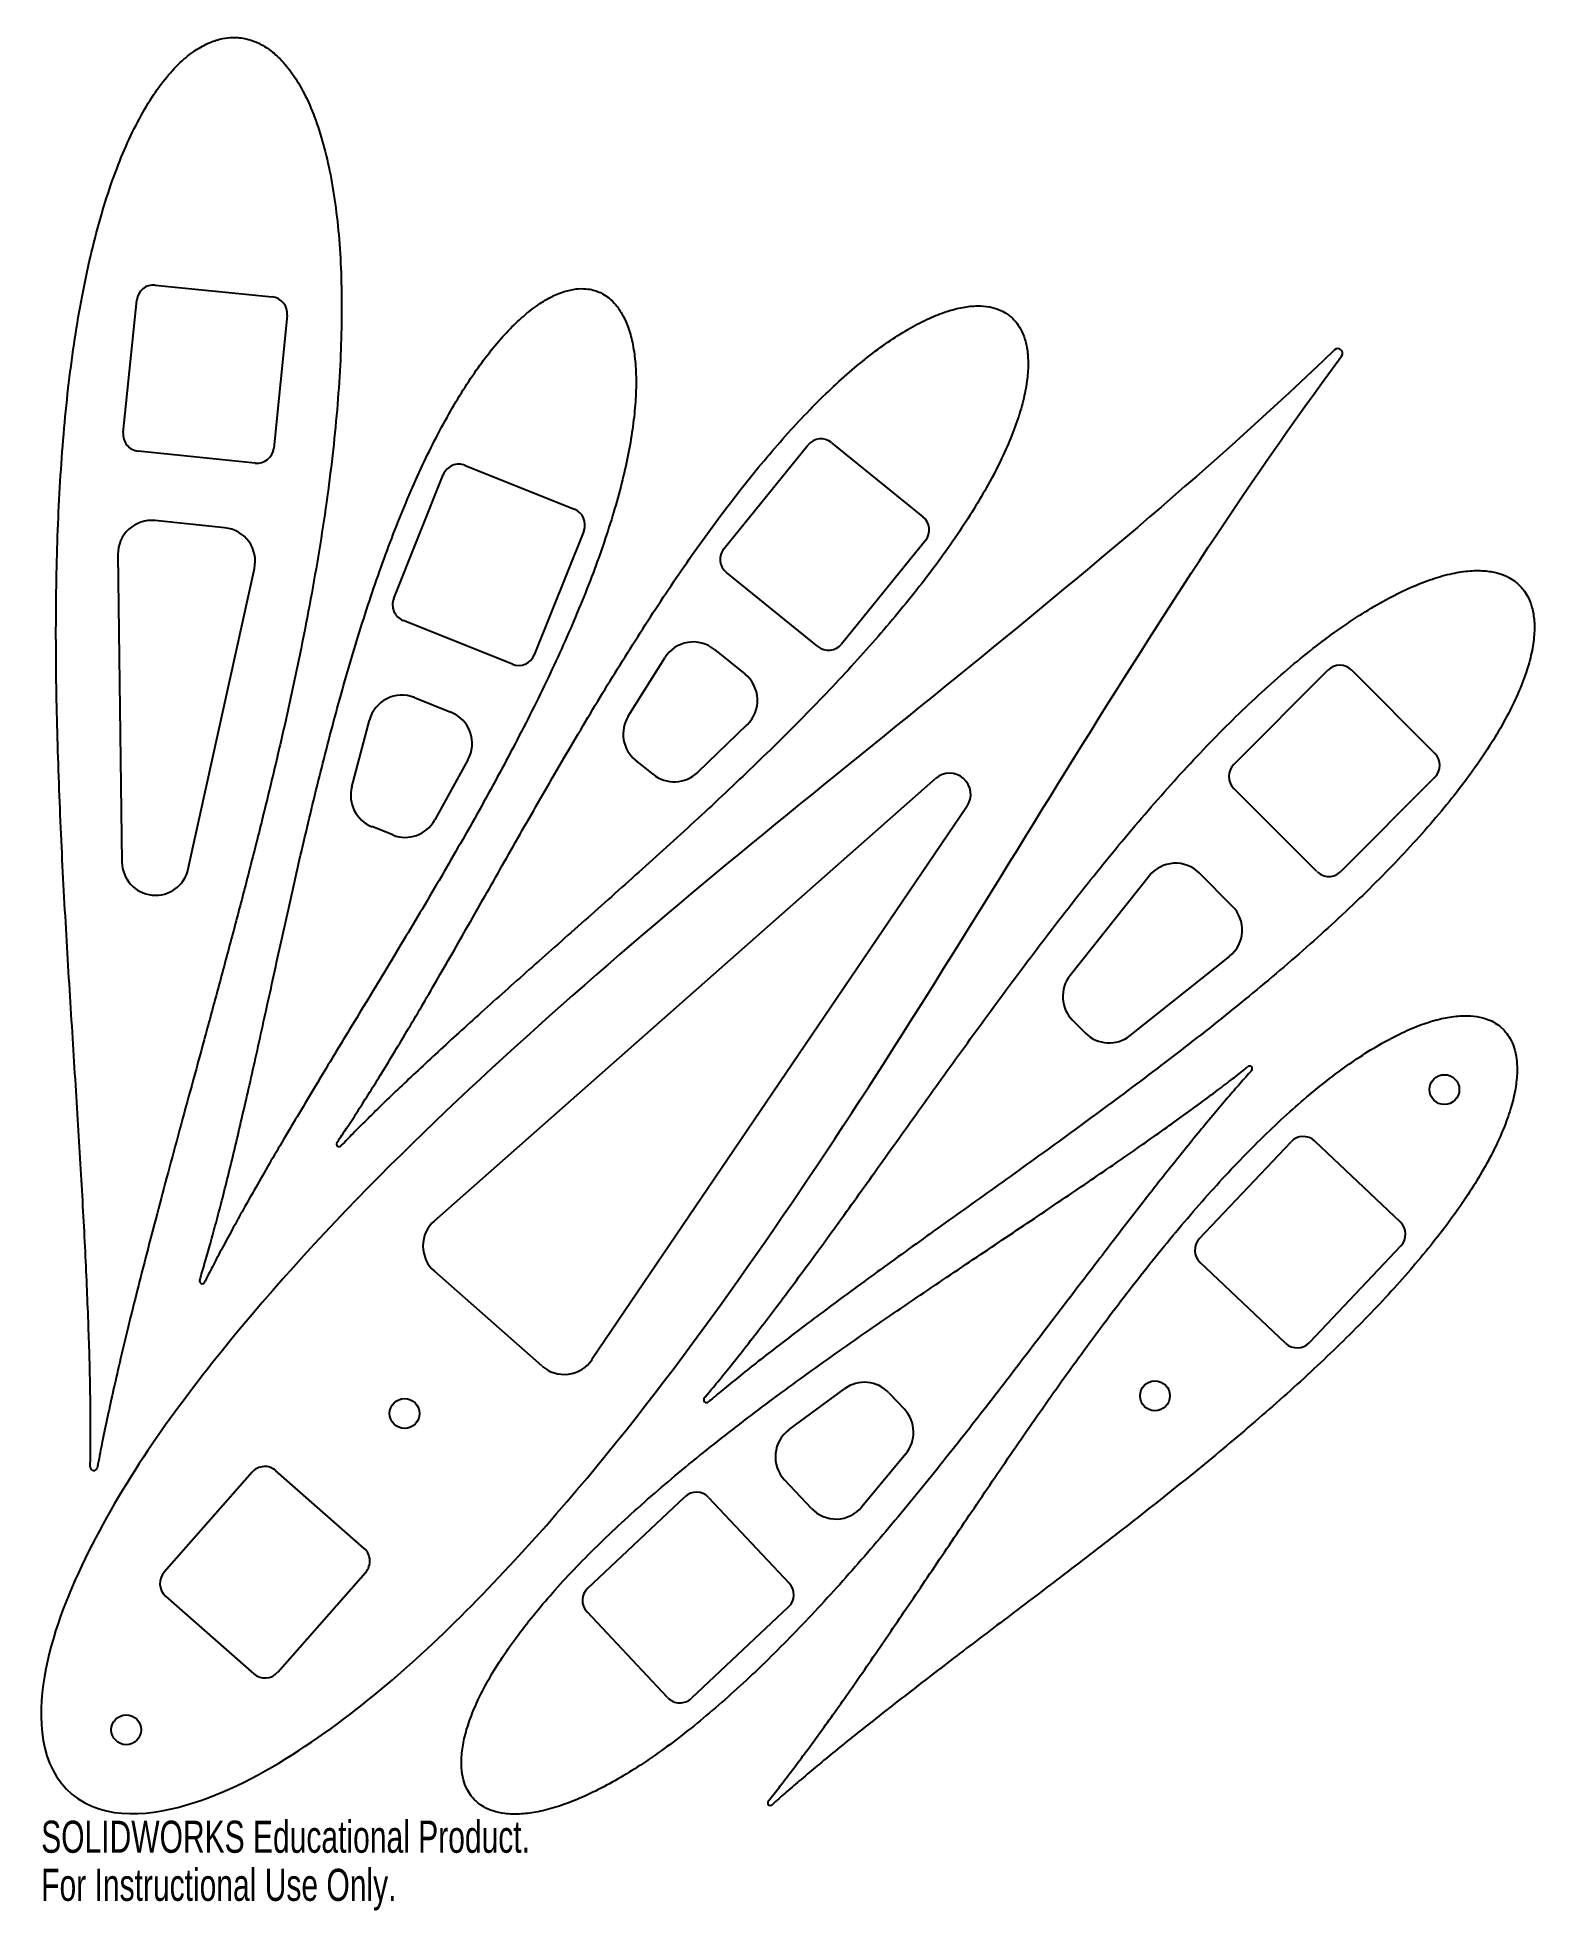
# Model space of a CAD drawing. Header units: millimetres. Extents: x 3 to 229, y -11 to 271.
import ezdxf

# ---------------------------------------------------------------- set-up
doc = ezdxf.new("R2010")
doc.units = ezdxf.units.MM
doc.styles.add('SLDTEXTSTYLE0', font='TXT', dxfattribs={"width": 0.7})

msp = doc.modelspace()

# ---------------------------------------------------------------- linework, layer by layer
at = {"color": 7, "linetype": 'Continuous', "lineweight": 25}
for p, q in [((16.1, 211.61), (18.14, 231.59)), ((20.93, 233.86), (38.56, 232.06)), ((40.83, 229.28), (38.8, 209.29)), ((106.67, 194.12), (119.32, 209.73)), ((122.89, 210.1), (136.66, 198.94)), ((36.01, 207.02), (18.37, 208.82)), ((67.66, 206.68), (84.12, 200.09)), ((56.89, 186.61), (64.36, 205.26)), ((31.43, 197.28), (20.89, 198.35)), ((85.53, 196.79), (78.07, 178.14)), ((137.04, 195.37), (124.39, 179.76)), ((15.3, 193.23), (15.92, 146.89)), ((25.91, 145.87), (35.88, 191.13)), ((120.82, 179.39), (107.05, 190.55)), ((74.77, 176.72), (58.31, 183.31)), ((105.24, 178.94), (109.84, 175.21)), ((92.24, 168.9), (97.73, 177.68)), ((183.51, 161.59), (197.71, 175.8)), ((201.3, 175.8), (213.85, 163.28)), ((60.01, 171.68), (65.51, 169.48)), ((50.57, 158.25), (53.21, 168.26)), ((110.16, 167.61), (102.7, 160.42)), ((68.07, 162.32), (63.07, 153.24)), ((95.98, 160.13), (93.35, 162.26)), ((63.01, 92.85), (138.56, 159.48)), ((213.85, 159.68), (199.65, 145.47)), ((143.31, 155.3), (86.77, 71.92)), ((196.06, 145.47), (183.52, 158)), ((56.74, 150.98), (53.59, 152.24)), ((170.76, 144.8), (158.84, 129.81)), ((183.3, 140.26), (178.33, 145.23)), ((167.9, 120.76), (182.88, 132.69)), ((159.23, 123.05), (161.15, 121.14)), ((178.34, 90.16), (192.15, 104.75)), ((195.74, 104.85), (208.62, 92.67)), ((208.72, 89.08), (194.92, 74.49)), ((79.21, 70.96), (63.01, 85.23)), ((191.33, 74.39), (178.45, 86.57)), ((116.49, 61.39), (124.84, 67.51)), ((131.54, 66.9), (133.86, 64.43)), ((134.07, 57.71), (127.46, 49.74)), ((35.54, 54.96), (22.27, 39.88)), ((52.43, 43.47), (39.13, 55.18)), ((119.85, 49.5), (115.79, 53.81)), ((86.13, 37.49), (100.75, 51.25)), ((104.35, 51.15), (116.5, 38.24)), ((39.39, 24.81), (52.66, 39.88)), ((22.5, 36.29), (35.8, 24.58)), ((98.17, 20.99), (86.02, 33.89)), ((116.39, 34.65), (101.76, 20.88))]:
    msp.add_line(p, q, dxfattribs=at)
for centre in [(215.27, 112.61), (171.64, 66.47), (58.52, 63.8), (16.56, 16.14)]:
    msp.add_circle(centre, 2.25, dxfattribs=at)
for centre, radius, start, end in [((20.67, 231.33), 2.54, 84.1769, 174.1769), ((38.31, 229.53), 2.54, 354.1769, 84.1769), ((199.2, 223.56), 0.714, 323.3894, 133.8819), ((18.63, 211.35), 2.54, 174.1769, 264.1769), ((36.27, 209.55), 2.54, 264.1769, 354.1769), ((121.29, 208.13), 2.54, 50.981, 140.981), ((66.71, 204.32), 2.54, 68.1861, 158.1861), ((20.38, 193.3), 5.08, 84.1769, 180.7686), ((83.17, 197.73), 2.54, 338.1861, 68.1861), ((135.07, 196.97), 2.54, 320.981, 50.981), ((30.92, 192.22), 5.08, 347.5852, 84.1769), ((108.64, 192.52), 2.54, 140.981, 230.981), ((59.25, 185.67), 2.54, 158.1861, 248.1861), ((75.71, 179.08), 2.54, 248.1861, 338.1861), ((102.04, 174.99), 5.08, 50.981, 148.0202), ((122.42, 181.36), 2.54, 230.981, 320.981), ((106.64, 171.26), 5.08, 313.9417, 50.981), ((199.51, 174.01), 2.54, 45.0366, 135.0366), ((58.12, 166.97), 5.08, 68.1861, 165.2254), ((63.62, 164.77), 5.08, 331.1468, 68.1861), ((96.55, 166.21), 5.08, 148.0202, 230.981), ((185.31, 159.79), 2.54, 135.0366, 225.0366), ((212.05, 161.48), 2.54, 315.0366, 45.0366), ((55.48, 156.95), 5.08, 165.2254, 248.1861), ((99.18, 164.08), 5.08, 230.981, 313.9417), ((140.67, 157.09), 3.19, 325.8591, 131.4122), ((58.62, 155.7), 5.08, 248.1861, 331.1468), ((20.97, 146.96), 5.06, 180.7686, 347.5852), ((174.74, 141.64), 5.08, 45.0366, 141.5173), ((197.86, 147.27), 2.54, 225.0366, 315.0366), ((179.71, 136.67), 5.08, 308.5559, 45.0366), ((162.82, 126.65), 5.08, 141.5173, 225.0366), ((164.74, 124.73), 5.08, 225.0366, 308.5559), ((185.91, 115.76), 0.397, 318.024, 128.5165), ((48.66, 104.42), 0.397, 145.7347, 316.2272), ((193.99, 103.01), 2.54, 46.6033, 136.6033), ((66.37, 89.04), 5.08, 131.4122, 228.6357), ((206.87, 90.83), 2.54, 316.6033, 46.6033), ((180.19, 88.41), 2.54, 136.6033, 226.6033), ((28.01, 83.76), 0.397, 162.9399, 333.4323), ((193.07, 76.23), 2.54, 226.6033, 316.6033), ((82.57, 74.77), 5.08, 228.6357, 325.8591), ((127.84, 63.42), 5.08, 43.2703, 126.231), ((104.04, 65.87), 0.429, 139.7903, 310.2828), ((130.16, 60.95), 5.08, 320.3096, 43.2703), ((119.49, 57.29), 5.08, 126.231, 223.2703), ((11.67, 55.75), 0.535, 178.9307, 349.4232), ((37.45, 53.28), 2.54, 48.6357, 138.6357), ((102.5, 49.4), 2.54, 43.2703, 133.2703), ((123.55, 52.98), 5.08, 223.2703, 320.3096), ((50.75, 41.56), 2.54, 318.6357, 48.6357), ((24.17, 38.2), 2.54, 138.6357, 228.6357), ((87.87, 35.64), 2.54, 133.2703, 223.2703), ((114.65, 36.5), 2.54, 313.2703, 43.2703), ((37.48, 26.48), 2.54, 228.6357, 318.6357), ((100.02, 22.73), 2.54, 223.2703, 313.2703), ((113.65, 5.14), 0.397, 141.3571, 311.8496)]:
    msp.add_arc(centre, radius, start, end, dxfattribs=at)
for points, knots in [([(11.14, 55.76), (11.14, 55.94), (11.16, 57.26), (11.19, 59.85), (11.18, 63.72), (11.13, 68), (11.02, 72.7), (10.85, 77.78), (10.63, 83.23), (10.36, 89.03), (10.04, 95.13), (9.67, 101.53), (9.26, 108.2), (8.83, 115.1), (8.38, 122.21), (7.92, 129.49), (7.48, 136.92), (7.06, 144.47), (6.69, 152.1), (6.38, 159.78), (6.14, 167.49), (5.99, 175.18), (5.95, 182.82), (6.04, 190.38), (6.26, 197.82), (6.64, 205.11), (7.17, 212.21), (7.88, 219.09), (8.77, 225.71), (9.84, 232.03), (11.1, 238.02), (12.54, 243.63), (14.16, 248.84), (15.96, 253.6), (17.92, 257.88), (20.02, 261.62), (22.24, 264.78), (24.54, 267.33), (26.83, 269.21), (29.02, 270.41), (30.94, 271.02), (32.45, 271.19), (33.64, 271.14), (34.81, 270.95), (36.26, 270.48), (38.02, 269.5), (39.92, 267.87), (41.79, 265.57), (43.52, 262.61), (45.05, 259.06), (46.36, 254.98), (47.41, 250.4), (48.21, 245.37), (48.75, 239.94), (49.03, 234.15), (49.05, 228.03), (48.83, 221.62), (48.36, 214.96), (47.66, 208.08), (46.76, 201.02), (45.65, 193.8), (44.37, 186.47), (42.93, 179.05), (41.35, 171.57), (39.65, 164.07), (37.86, 156.57), (36, 149.11), (34.1, 141.71), (32.16, 134.4), (30.23, 127.21), (28.32, 120.17), (26.44, 113.3), (24.62, 106.63), (22.88, 100.19), (21.23, 93.99), (19.67, 88.08), (18.24, 82.46), (16.92, 77.17), (15.74, 72.22), (14.68, 67.64), (13.76, 63.45), (12.98, 59.67), (12.47, 57.12), (12.23, 55.83), (12.2, 55.65)], [0.020157, 0.020157, 0.020157, 0.020157, 0.0212709, 0.0285526, 0.0367807, 0.0459201, 0.0559318, 0.0667729, 0.0783971, 0.0907548, 0.1037932, 0.1174564, 0.1316862, 0.1464217, 0.1616, 0.1771561, 0.1930237, 0.2091348, 0.2254206, 0.2418116, 0.2582376, 0.2746286, 0.2909143, 0.3070252, 0.3228925, 0.3384483, 0.3536262, 0.3683612, 0.3825904, 0.396253, 0.4092904, 0.421647, 0.4332699, 0.4441092, 0.4541186, 0.4632551, 0.4714791, 0.4787553, 0.4850523, 0.490344, 0.4946098, 0.4978332, 0.5, 0.5021668, 0.5053902, 0.509656, 0.5149477, 0.5212447, 0.5285209, 0.5367449, 0.5458814, 0.5558908, 0.5667301, 0.578353, 0.5907096, 0.603747, 0.6174096, 0.6316388, 0.6463738, 0.6615517, 0.6771075, 0.6929748, 0.7090857, 0.7253714, 0.7417624, 0.7581884, 0.7745794, 0.7908652, 0.8069763, 0.8228439, 0.8384, 0.8535783, 0.8683138, 0.8825436, 0.8962068, 0.9092452, 0.9216029, 0.9332271, 0.9440682, 0.9540799, 0.9632193, 0.9714474, 0.9787291, 0.979843, 0.979843, 0.979843, 0.979843]), ([(27.63, 83.88), (27.67, 84), (27.95, 84.94), (28.5, 86.79), (29.29, 89.54), (30.12, 92.61), (31.01, 95.98), (31.93, 99.64), (32.89, 103.57), (33.87, 107.76), (34.89, 112.18), (35.94, 116.82), (37.01, 121.66), (38.11, 126.67), (39.24, 131.83), (40.41, 137.11), (41.61, 142.5), (42.85, 147.97), (44.15, 153.49), (45.49, 159.04), (46.9, 164.58), (48.36, 170.09), (49.9, 175.55), (51.5, 180.92), (53.18, 186.18), (54.94, 191.3), (56.78, 196.26), (58.69, 201.02), (60.67, 205.56), (62.73, 209.85), (64.85, 213.86), (67.02, 217.57), (69.25, 220.95), (71.5, 223.98), (73.77, 226.63), (76.04, 228.87), (78.27, 230.67), (80.42, 232.02), (82.44, 232.89), (84.25, 233.3), (85.74, 233.34), (86.86, 233.15), (87.69, 232.87), (88.49, 232.5), (89.42, 231.87), (90.48, 230.81), (91.5, 229.26), (92.36, 227.24), (93, 224.77), (93.37, 221.93), (93.46, 218.75), (93.28, 215.27), (92.82, 211.52), (92.09, 207.54), (91.11, 203.35), (89.87, 198.98), (88.4, 194.46), (86.71, 189.8), (84.81, 185.04), (82.72, 180.19), (80.45, 175.27), (78.04, 170.3), (75.5, 165.3), (72.84, 160.29), (70.1, 155.29), (67.29, 150.31), (64.44, 145.37), (61.57, 140.48), (58.7, 135.66), (55.85, 130.93), (53.04, 126.3), (50.3, 121.79), (47.64, 117.4), (45.08, 113.16), (42.64, 109.08), (40.32, 105.18), (38.15, 101.47), (36.13, 97.96), (34.27, 94.68), (32.59, 91.63), (31.07, 88.83), (29.74, 86.29), (28.86, 84.58), (28.42, 83.7), (28.37, 83.59)], [0.020157, 0.020157, 0.020157, 0.020157, 0.0212709, 0.0285526, 0.0367807, 0.0459201, 0.0559318, 0.0667729, 0.0783971, 0.0907548, 0.1037932, 0.1174564, 0.1316862, 0.1464217, 0.1616, 0.1771561, 0.1930237, 0.2091348, 0.2254206, 0.2418116, 0.2582376, 0.2746286, 0.2909143, 0.3070252, 0.3228925, 0.3384483, 0.3536262, 0.3683612, 0.3825904, 0.396253, 0.4092904, 0.421647, 0.4332699, 0.4441092, 0.4541186, 0.4632551, 0.4714791, 0.4787553, 0.4850523, 0.490344, 0.4946098, 0.4978332, 0.5, 0.5021668, 0.5053902, 0.509656, 0.5149477, 0.5212447, 0.5285209, 0.5367449, 0.5458814, 0.5558908, 0.5667301, 0.578353, 0.5907096, 0.603747, 0.6174096, 0.6316388, 0.6463738, 0.6615517, 0.6771075, 0.6929748, 0.7090857, 0.7253714, 0.7417624, 0.7581884, 0.7745794, 0.7908652, 0.8069763, 0.8228439, 0.8384, 0.8535783, 0.8683138, 0.8825436, 0.8962068, 0.9092452, 0.9216029, 0.9332271, 0.9440682, 0.9540799, 0.9632193, 0.9714474, 0.9787291, 0.979843, 0.979843, 0.979843, 0.979843]), ([(48.33, 104.64), (48.4, 104.75), (48.95, 105.56), (50.03, 107.16), (51.59, 109.56), (53.3, 112.25), (55.14, 115.21), (57.1, 118.43), (59.18, 121.9), (61.36, 125.61), (63.64, 129.53), (66.01, 133.65), (68.46, 137.95), (71, 142.41), (73.6, 147.01), (76.28, 151.72), (79.02, 156.51), (81.83, 161.36), (84.7, 166.25), (87.63, 171.15), (90.61, 176.03), (93.64, 180.86), (96.72, 185.62), (99.84, 190.28), (103, 194.81), (106.19, 199.18), (109.41, 203.37), (112.65, 207.35), (115.88, 211.1), (119.12, 214.59), (122.33, 217.8), (125.51, 220.7), (128.63, 223.27), (131.68, 225.5), (134.63, 227.35), (137.46, 228.82), (140.12, 229.89), (142.58, 230.53), (144.77, 230.77), (146.61, 230.63), (148.05, 230.22), (149.06, 229.71), (149.78, 229.2), (150.42, 228.61), (151.13, 227.73), (151.83, 226.41), (152.35, 224.63), (152.57, 222.43), (152.45, 219.9), (151.96, 217.07), (151.11, 214), (149.9, 210.73), (148.36, 207.29), (146.49, 203.7), (144.31, 199.99), (141.84, 196.18), (139.09, 192.29), (136.1, 188.35), (132.87, 184.36), (129.44, 180.34), (125.82, 176.31), (122.05, 172.28), (118.14, 168.26), (114.12, 164.26), (110.02, 160.3), (105.87, 156.37), (101.68, 152.49), (97.49, 148.67), (93.33, 144.92), (89.2, 141.24), (85.16, 137.65), (81.2, 134.14), (77.36, 130.74), (73.66, 127.45), (70.12, 124.28), (66.76, 121.23), (63.58, 118.33), (60.62, 115.58), (57.87, 112.99), (55.36, 110.58), (53.08, 108.35), (51.06, 106.32), (49.71, 104.94), (49.04, 104.24), (48.95, 104.14)], [0.020157, 0.020157, 0.020157, 0.020157, 0.0212709, 0.0285526, 0.0367807, 0.0459201, 0.0559318, 0.0667729, 0.0783971, 0.0907548, 0.1037932, 0.1174564, 0.1316862, 0.1464217, 0.1616, 0.1771561, 0.1930237, 0.2091348, 0.2254206, 0.2418116, 0.2582376, 0.2746286, 0.2909143, 0.3070252, 0.3228925, 0.3384483, 0.3536262, 0.3683612, 0.3825904, 0.396253, 0.4092904, 0.421647, 0.4332699, 0.4441092, 0.4541186, 0.4632551, 0.4714791, 0.4787553, 0.4850523, 0.490344, 0.4946098, 0.4978332, 0.5, 0.5021668, 0.5053902, 0.509656, 0.5149477, 0.5212447, 0.5285209, 0.5367449, 0.5458814, 0.5558908, 0.5667301, 0.578353, 0.5907096, 0.603747, 0.6174096, 0.6316388, 0.6463738, 0.6615517, 0.6771075, 0.6929748, 0.7090857, 0.7253714, 0.7417624, 0.7581884, 0.7745794, 0.7908652, 0.8069763, 0.8228439, 0.8384, 0.8535783, 0.8683138, 0.8825436, 0.8962068, 0.9092452, 0.9216029, 0.9332271, 0.9440682, 0.9540799, 0.9632193, 0.9714474, 0.9787291, 0.979843, 0.979843, 0.979843, 0.979843]), ([(198.7, 224.08), (162.51, 189.27), (121.42, 159.98), (65.07, 110.2), (46.8, 92.83), (23.18, 63.55), (15.86, 53.25), (7.62, 36.29), (5.3, 30.4), (3.17, 17.92), (3.43, 10.58), (13.3, 2.3), (20.61, 3.18), (32.7, 7.05), (38.3, 10.17), (54.06, 20.65), (63.24, 29.17), (89.3, 56.47), (104.13, 76.73), (146.19, 138.75), (169.96, 183.01), (199.77, 223.14)], [0, 0, 0, 0, 0.25, 0.25, 0.375, 0.375, 0.4375, 0.4375, 0.46875, 0.46875, 0.5, 0.5, 0.53125, 0.53125, 0.5625, 0.5625, 0.625, 0.625, 0.75, 0.75, 1, 1, 1, 1]), ([(103.71, 66.15), (103.8, 66.25), (104.48, 67.06), (105.81, 68.66), (107.76, 71.07), (109.89, 73.76), (112.2, 76.73), (114.67, 79.97), (117.29, 83.47), (120.05, 87.21), (122.94, 91.17), (125.94, 95.33), (129.06, 99.68), (132.28, 104.19), (135.59, 108.83), (139, 113.59), (142.48, 118.43), (146.04, 123.33), (149.67, 128.26), (153.36, 133.19), (157.1, 138.1), (160.9, 142.95), (164.74, 147.72), (168.62, 152.38), (172.52, 156.89), (176.44, 161.23), (180.36, 165.37), (184.28, 169.28), (188.18, 172.95), (192.04, 176.33), (195.85, 179.42), (199.59, 182.18), (203.23, 184.6), (206.76, 186.65), (210.14, 188.31), (213.34, 189.57), (216.32, 190.42), (219.03, 190.84), (221.4, 190.84), (223.38, 190.49), (224.87, 189.89), (225.9, 189.23), (226.61, 188.6), (227.24, 187.89), (227.9, 186.87), (228.5, 185.37), (228.86, 183.4), (228.86, 181.02), (228.44, 178.31), (227.6, 175.33), (226.34, 172.13), (224.68, 168.75), (222.64, 165.22), (220.23, 161.57), (217.47, 157.83), (214.39, 154.02), (211.01, 150.15), (207.35, 146.25), (203.44, 142.33), (199.3, 138.39), (194.97, 134.47), (190.46, 130.56), (185.81, 126.68), (181.05, 122.83), (176.2, 119.03), (171.3, 115.28), (166.37, 111.58), (161.44, 107.95), (156.55, 104.38), (151.71, 100.89), (146.96, 97.48), (142.32, 94.16), (137.81, 90.94), (133.47, 87.81), (129.31, 84.8), (125.35, 81.91), (121.62, 79.15), (118.13, 76.52), (114.89, 74.05), (111.92, 71.74), (109.23, 69.6), (106.83, 67.65), (105.23, 66.32), (104.42, 65.63), (104.31, 65.54)], [0.020157, 0.020157, 0.020157, 0.020157, 0.0212709, 0.0285526, 0.0367807, 0.0459201, 0.0559318, 0.0667729, 0.0783971, 0.0907548, 0.1037932, 0.1174564, 0.1316862, 0.1464217, 0.1616, 0.1771561, 0.1930237, 0.2091348, 0.2254206, 0.2418116, 0.2582376, 0.2746286, 0.2909143, 0.3070252, 0.3228925, 0.3384483, 0.3536262, 0.3683612, 0.3825904, 0.396253, 0.4092904, 0.421647, 0.4332699, 0.4441092, 0.4541186, 0.4632551, 0.4714791, 0.4787553, 0.4850523, 0.490344, 0.4946098, 0.4978332, 0.5, 0.5021668, 0.5053902, 0.509656, 0.5149477, 0.5212447, 0.5285209, 0.5367449, 0.5458814, 0.5558908, 0.5667301, 0.578353, 0.5907096, 0.603747, 0.6174096, 0.6316388, 0.6463738, 0.6615517, 0.6771075, 0.6929748, 0.7090857, 0.7253714, 0.7417624, 0.7581884, 0.7745794, 0.7908652, 0.8069763, 0.8228439, 0.8384, 0.8535783, 0.8683138, 0.8825436, 0.8962068, 0.9092452, 0.9216029, 0.9332271, 0.9440682, 0.9540799, 0.9632193, 0.9714474, 0.9787291, 0.979843, 0.979843, 0.979843, 0.979843]), ([(113.34, 5.39), (113.43, 5.49), (114.04, 6.26), (115.23, 7.77), (116.97, 10.05), (118.88, 12.59), (120.94, 15.4), (123.14, 18.47), (125.48, 21.77), (127.93, 25.3), (130.51, 29.04), (133.19, 32.97), (135.96, 37.07), (138.83, 41.32), (141.78, 45.71), (144.81, 50.19), (147.91, 54.76), (151.08, 59.39), (154.31, 64.05), (157.6, 68.71), (160.95, 73.34), (164.34, 77.93), (167.77, 82.44), (171.24, 86.85), (174.74, 91.12), (178.26, 95.24), (181.78, 99.17), (185.31, 102.89), (188.83, 106.38), (192.32, 109.61), (195.76, 112.57), (199.15, 115.22), (202.46, 117.55), (205.67, 119.53), (208.76, 121.16), (211.69, 122.41), (214.43, 123.26), (216.92, 123.72), (219.13, 123.79), (220.96, 123.51), (222.36, 122.99), (223.33, 122.41), (224, 121.84), (224.6, 121.2), (225.24, 120.27), (225.83, 118.9), (226.21, 117.08), (226.27, 114.88), (225.95, 112.36), (225.25, 109.58), (224.17, 106.59), (222.72, 103.42), (220.91, 100.1), (218.78, 96.66), (216.32, 93.13), (213.56, 89.53), (210.53, 85.86), (207.24, 82.16), (203.72, 78.42), (199.99, 74.68), (196.08, 70.94), (192.01, 67.21), (187.8, 63.5), (183.49, 59.82), (179.1, 56.17), (174.66, 52.58), (170.19, 49.03), (165.72, 45.54), (161.28, 42.12), (156.89, 38.76), (152.58, 35.49), (148.37, 32.3), (144.28, 29.2), (140.34, 26.2), (136.57, 23.31), (132.98, 20.53), (129.6, 17.88), (126.43, 15.36), (123.49, 12.99), (120.8, 10.77), (118.37, 8.73), (116.19, 6.86), (114.75, 5.59), (114.02, 4.93), (113.92, 4.85)], [0.020157, 0.020157, 0.020157, 0.020157, 0.0212709, 0.0285526, 0.0367807, 0.0459201, 0.0559318, 0.0667729, 0.0783971, 0.0907548, 0.1037932, 0.1174564, 0.1316862, 0.1464217, 0.1616, 0.1771561, 0.1930237, 0.2091348, 0.2254206, 0.2418116, 0.2582376, 0.2746286, 0.2909143, 0.3070252, 0.3228925, 0.3384483, 0.3536262, 0.3683612, 0.3825904, 0.396253, 0.4092904, 0.421647, 0.4332699, 0.4441092, 0.4541186, 0.4632551, 0.4714791, 0.4787553, 0.4850523, 0.490344, 0.4946098, 0.4978332, 0.5, 0.5021668, 0.5053902, 0.509656, 0.5149477, 0.5212447, 0.5285209, 0.5367449, 0.5458814, 0.5558908, 0.5667301, 0.578353, 0.5907096, 0.603747, 0.6174096, 0.6316388, 0.6463738, 0.6615517, 0.6771075, 0.6929748, 0.7090857, 0.7253714, 0.7417624, 0.7581884, 0.7745794, 0.7908652, 0.8069763, 0.8228439, 0.8384, 0.8535783, 0.8683138, 0.8825436, 0.8962068, 0.9092452, 0.9216029, 0.9332271, 0.9440682, 0.9540799, 0.9632193, 0.9714474, 0.9787291, 0.979843, 0.979843, 0.979843, 0.979843]), ([(186.21, 115.49), (186.12, 115.39), (185.47, 114.67), (184.19, 113.22), (182.32, 111.05), (180.27, 108.62), (178.05, 105.94), (175.67, 103.01), (173.14, 99.84), (170.48, 96.46), (167.7, 92.88), (164.8, 89.11), (161.79, 85.18), (158.68, 81.1), (155.48, 76.9), (152.19, 72.59), (148.83, 68.21), (145.4, 63.78), (141.9, 59.32), (138.34, 54.86), (134.74, 50.42), (131.08, 46.04), (127.39, 41.74), (123.67, 37.54), (119.93, 33.48), (116.18, 29.57), (112.43, 25.85), (108.69, 22.34), (104.98, 19.06), (101.31, 16.03), (97.7, 13.29), (94.16, 10.84), (90.72, 8.71), (87.4, 6.91), (84.22, 5.47), (81.23, 4.39), (78.44, 3.69), (75.92, 3.38), (73.72, 3.44), (71.91, 3.83), (70.54, 4.42), (69.61, 5.06), (68.97, 5.67), (68.4, 6.34), (67.82, 7.31), (67.31, 8.71), (67.03, 10.55), (67.11, 12.75), (67.57, 15.25), (68.43, 17.98), (69.69, 20.91), (71.32, 23.99), (73.31, 27.19), (75.65, 30.5), (78.31, 33.88), (81.27, 37.32), (84.51, 40.81), (88, 44.31), (91.74, 47.83), (95.68, 51.35), (99.8, 54.86), (104.08, 58.35), (108.5, 61.81), (113.01, 65.23), (117.61, 68.62), (122.25, 71.95), (126.92, 75.23), (131.58, 78.45), (136.22, 81.61), (140.79, 84.7), (145.29, 87.72), (149.68, 90.66), (153.94, 93.52), (158.04, 96.29), (161.98, 98.96), (165.72, 101.52), (169.26, 103.97), (172.57, 106.3), (175.63, 108.5), (178.45, 110.55), (181, 112.45), (183.28, 114.19), (184.8, 115.38), (185.56, 115.99), (185.66, 116.07)], [0.020157, 0.020157, 0.020157, 0.020157, 0.0212709, 0.0285526, 0.0367807, 0.0459201, 0.0559318, 0.0667729, 0.0783971, 0.0907548, 0.1037932, 0.1174564, 0.1316862, 0.1464217, 0.1616, 0.1771561, 0.1930237, 0.2091348, 0.2254206, 0.2418116, 0.2582376, 0.2746286, 0.2909143, 0.3070252, 0.3228925, 0.3384483, 0.3536262, 0.3683612, 0.3825904, 0.396253, 0.4092904, 0.421647, 0.4332699, 0.4441092, 0.4541186, 0.4632551, 0.4714791, 0.4787553, 0.4850523, 0.490344, 0.4946098, 0.4978332, 0.5, 0.5021668, 0.5053902, 0.509656, 0.5149477, 0.5212447, 0.5285209, 0.5367449, 0.5458814, 0.5558908, 0.5667301, 0.578353, 0.5907096, 0.603747, 0.6174096, 0.6316388, 0.6463738, 0.6615517, 0.6771075, 0.6929748, 0.7090857, 0.7253714, 0.7417624, 0.7581884, 0.7745794, 0.7908652, 0.8069763, 0.8228439, 0.8384, 0.8535783, 0.8683138, 0.8825436, 0.8962068, 0.9092452, 0.9216029, 0.9332271, 0.9440682, 0.9540799, 0.9632193, 0.9714474, 0.9787291, 0.979843, 0.979843, 0.979843, 0.979843])]:
    msp.add_open_spline(points, degree=3, knots=knots, dxfattribs=at)

# ---------------------------------------------------------------- texts
at = {"color": 7, "linetype": 'Continuous', "char_height": 4.8336, "attachment_point": 1, "style": 'SLDTEXTSTYLE0'}
for s, insert in [('SOLIDWORKS Educational Product.', (3.74, 2.44)), ('For Instructional Use Only.', (3.74, -4.81))]:
    msp.add_mtext(s, dxfattribs=dict(at, insert=insert))

doc.saveas('drawing.dxf')
